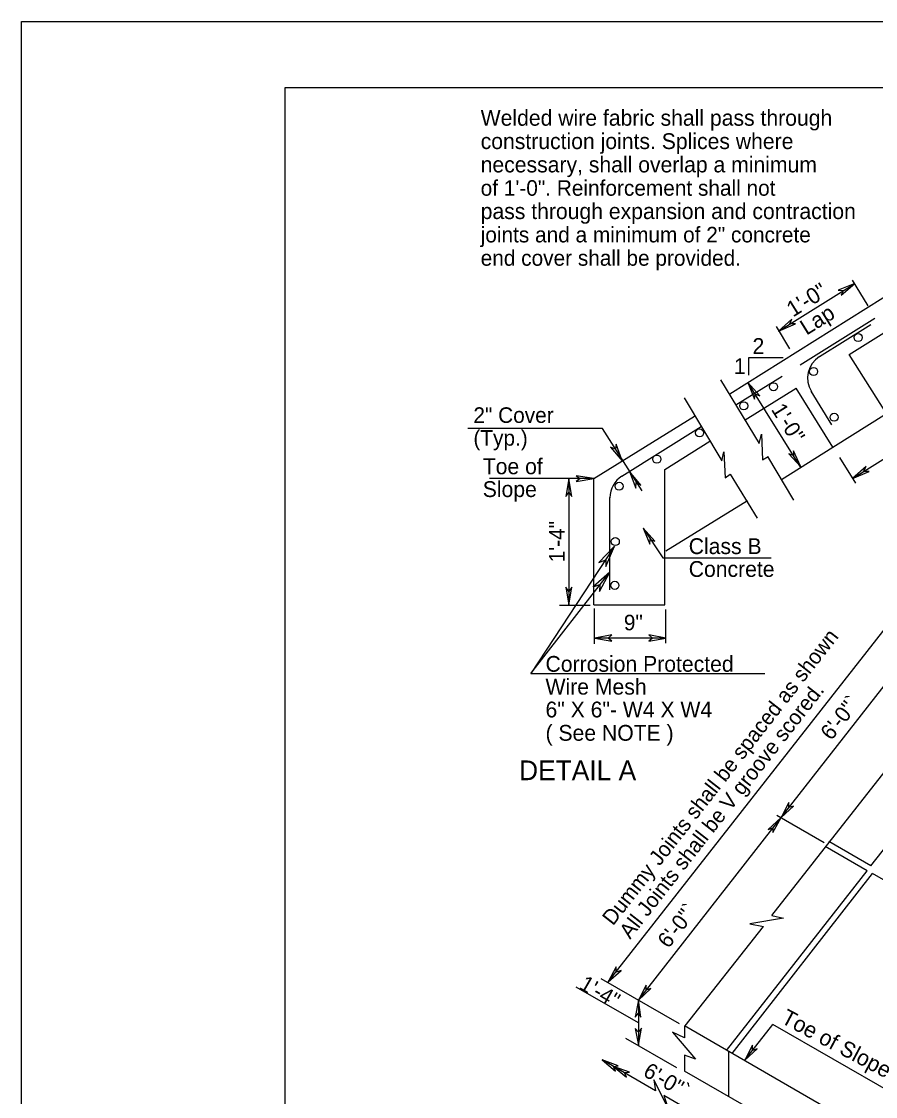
# Model space of a CAD drawing. Extents: x 500003.54 to 500006.49, y 499999.96 to 500001.79.
# Drawn here: x 500003.536 to 500004.076, y 500001.112 to 500001.792 of the extents above; entities that cross this region are included whole.
import ezdxf

# ---------------------------------------------------------------- set-up
doc = ezdxf.new("R2010")
doc.units = 0
for name, color, linetype in [('1', 7, 'Continuous'), ('17', 7, 'Continuous'), ('41', 7, 'Continuous')]:
    doc.layers.add(name, color=color, linetype=linetype)

msp = doc.modelspace()

# ---------------------------------------------------------------- linework, layer by layer
at = {"layer": '1'}
for p, q in [((500003.5357, 500001.79167), (500006.49403, 500001.79167)), ((500003.70237, 500000), (500003.70237, 500001.75)), ((500003.70237, 500001.75), (500006.45237, 500001.75)), ((500003.98354, 500001.5561), (500004.09377, 500001.62533)), ((500004.01438, 500001.5958), (500004.0626, 500001.62598)), ((500004.07113, 500001.61188), (500004.06129, 500001.62795)), ((500004.05899, 500001.58104), (500004.10329, 500001.6086)), ((500004.02815, 500001.57448), (500004.0754, 500001.604)), ((500004.02159, 500001.58465), (500004.01306, 500001.59875)), ((500004.04029, 500001.57972), (500004.07277, 500001.60007)), ((500004.08262, 500001.54364), (500004.05899, 500001.58104)), ((500003.99567, 500001.56791), (500003.99567, 500001.57907)), ((500003.99567, 500001.57907), (500004.01733, 500001.57907)), ((500003.97763, 500001.56496), (500004.00224, 500001.52461)), ((500003.98747, 500001.54921), (500004.01667, 500001.56726)), ((500004.02848, 500001.50951), (500003.99502, 500001.56332)), ((500003.99338, 500001.5397), (500004.02553, 500001.55971)), ((500004.04882, 500001.52231), (500004.02553, 500001.55971)), ((500004.04817, 500001.53642), (500004.03504, 500001.55774)), ((500003.95466, 500001.55348), (500003.97861, 500001.51378)), ((500003.89758, 500001.50262), (500003.96123, 500001.54199)), ((500004.04882, 500001.52231), (500004.08262, 500001.54364)), ((500003.90315, 500001.53412), (500003.81785, 500001.53412)), ((500003.92809, 500001.49475), (500003.90315, 500001.53412)), ((500003.91529, 500001.50394), (500003.96549, 500001.53543)), ((500003.94252, 500001.5082), (500003.97107, 500001.52625)), ((500004.01634, 500001.50197), (500004.04882, 500001.52231)), ((500004.06129, 500001.50262), (500004.09476, 500001.52362)), ((500004.00749, 500001.5164), (500004.02389, 500001.48885)), ((500004.06326, 500001.49967), (500004.05309, 500001.51575)), ((500003.94252, 500001.42257), (500003.94252, 500001.5082)), ((500003.89758, 500001.50262), (500003.83163, 500001.50262)), ((500003.88183, 500001.5023), (500003.88183, 500001.42257)), ((500003.89758, 500001.42257), (500003.89758, 500001.50262)), ((500003.98386, 500001.50525), (500004.00092, 500001.47736)), ((500003.90775, 500001.43209), (500003.90775, 500001.49049)), ((500003.94318, 500001.45669), (500003.99469, 500001.48852)), ((500003.90676, 500001.18406), (500004.13609, 500001.47703)), ((500003.92875, 500001.47113), (500003.94121, 500001.45243)), ((500003.9107, 500001.45965), (500003.85788, 500001.37927)), ((500003.94121, 500001.45243), (500004.00978, 500001.45243)), ((500003.85788, 500001.37927), (500003.90775, 500001.44324)), ((500003.89528, 500001.42224), (500003.87592, 500001.42224)), ((500003.89758, 500001.42257), (500003.94252, 500001.42257)), ((500003.89791, 500001.42028), (500003.89791, 500001.39797)), ((500003.94285, 500001.41962), (500003.94285, 500001.39829)), ((500004.01602, 500001.28806), (500004.10854, 500001.4065)), ((500003.94285, 500001.40157), (500003.89823, 500001.40157)), ((500003.85788, 500001.37927), (500004.00585, 500001.37927)), ((500004.07277, 500001.25755), (500004.163, 500001.37238)), ((500004.01011, 500001.22605), (500004.09607, 500001.33563)), ((500004.04325, 500001.27198), (500004.01339, 500001.28937)), ((500003.92579, 500001.17257), (500004.01602, 500001.28806)), ((500004.07048, 500001.25427), (500004.0439, 500001.26969)), ((500004.07277, 500001.25755), (500004.0462, 500001.27297)), ((500003.98157, 500001.14075), (500004.07048, 500001.25427)), ((500003.98518, 500001.13878), (500004.07376, 500001.25262)), ((500004.1771, 500001.19291), (500004.07376, 500001.25262)), ((500003.95532, 500001.15617), (500004.00486, 500001.21916)), ((500003.92579, 500001.15814), (500003.88642, 500001.18077)), ((500003.95171, 500001.15748), (500003.90217, 500001.18602)), ((500003.92579, 500001.17257), (500003.92579, 500001.14403)), ((500004.08852, 500001.07907), (500003.95499, 500001.15617)), ((500003.95499, 500001.15617), (500003.95499, 500001.14862)), ((500003.99305, 500001.13451), (500004.01077, 500001.15715)), ((500004.08721, 500001.11319), (500004.01077, 500001.15715)), ((500003.95007, 500001.12959), (500003.91792, 500001.14829)), ((500003.98288, 500001.14042), (500003.98288, 500001.11188)), ((500003.93662, 500001.11516), (500003.90283, 500001.13484)), ((500003.95499, 500001.1378), (500003.95499, 500001.12762)), ((500004.08852, 500001.05085), (500003.95499, 500001.12762)), ((500004.06785, 500001.03937), (500003.94187, 500001.1122))]:
    msp.add_line(p, q, dxfattribs=at)
for points in [[(500004.0626, 500001.62598), (500004.0521, 500001.62172), (500004.05539, 500001.62139), (500004.05407, 500001.61844)], [(500004.01438, 500001.5958), (500004.0252, 500001.60039), (500004.02159, 500001.60039), (500004.02291, 500001.60335)], [(500003.99502, 500001.56332), (500003.99928, 500001.55282), (500003.99961, 500001.5561), (500004.00256, 500001.55479)], [(500003.91562, 500001.51378), (500003.91169, 500001.52428), (500003.91136, 500001.521), (500003.90808, 500001.52231)], [(500004.02848, 500001.50984), (500004.02389, 500001.52001), (500004.02389, 500001.51706), (500004.02094, 500001.51804)], [(500003.92022, 500001.50689), (500003.92415, 500001.49639), (500003.92448, 500001.5), (500003.92743, 500001.49836)], [(500004.06129, 500001.50262), (500004.07179, 500001.50689), (500004.06818, 500001.50689), (500004.06982, 500001.51017)], [(500003.88183, 500001.5023), (500003.87986, 500001.49114), (500003.88183, 500001.49377), (500003.8838, 500001.49114)], [(500003.89758, 500001.50262), (500003.88642, 500001.50427), (500003.88905, 500001.50262), (500003.88642, 500001.50066)], [(500003.92875, 500001.47113), (500003.93301, 500001.46096), (500003.93334, 500001.46391), (500003.93629, 500001.46293)], [(500003.9107, 500001.45965), (500003.90086, 500001.44948), (500003.90512, 500001.45112), (500003.90512, 500001.44685)], [(500003.90775, 500001.44324), (500003.89725, 500001.43406), (500003.90151, 500001.43537), (500003.90119, 500001.4311)], [(500003.88183, 500001.42257), (500003.8838, 500001.43373), (500003.88183, 500001.4311), (500003.87986, 500001.43373)], [(500003.89823, 500001.40157), (500003.90906, 500001.39961), (500003.90676, 500001.40157), (500003.90906, 500001.40354)], [(500003.94318, 500001.40157), (500003.93235, 500001.40354), (500003.93465, 500001.40157), (500003.93235, 500001.39961)], [(500004.01602, 500001.28806), (500004.02389, 500001.29528), (500004.02094, 500001.29429), (500004.02094, 500001.29757)], [(500004.01602, 500001.28806), (500004.00781, 500001.28051), (500004.01077, 500001.2815), (500004.01077, 500001.27854)], [(500003.90676, 500001.18406), (500003.91497, 500001.19127), (500003.91169, 500001.19029), (500003.91169, 500001.19357)], [(500003.92579, 500001.17257), (500003.93367, 500001.17979), (500003.93071, 500001.17881), (500003.93071, 500001.18209)], [(500003.92579, 500001.17257), (500003.92382, 500001.16175), (500003.92579, 500001.16437), (500003.92743, 500001.16175)], [(500003.92579, 500001.14403), (500003.92776, 500001.15486), (500003.92579, 500001.15223), (500003.92382, 500001.15453)], [(500003.99305, 500001.13451), (500004.00092, 500001.14173), (500003.99797, 500001.14075), (500003.99797, 500001.14403)], [(500003.90283, 500001.13484), (500003.91136, 500001.12762), (500003.91004, 500001.13058), (500003.913, 500001.13091)], [(500003.91004, 500001.13058), (500003.91825, 500001.12369), (500003.91693, 500001.12664), (500003.92022, 500001.12697)]]:
    msp.add_lwpolyline(points, close=True, dxfattribs=at)
for points in [[(500004.00224, 500001.52461), (500004.00355, 500001.53051), (500004.0042, 500001.51444), (500004.00781, 500001.5164)], [(500003.97861, 500001.51378), (500003.97993, 500001.51936), (500003.98058, 500001.50295), (500003.98386, 500001.50525)], [(500004.01011, 500001.22605), (500004.01766, 500001.22441), (500003.99633, 500001.2208), (500004.00486, 500001.21916)], [(500003.95499, 500001.14862), (500003.94745, 500001.15223), (500003.96188, 500001.13517), (500003.95499, 500001.1378)], [(500003.94187, 500001.1122), (500003.94449, 500001.10466), (500003.93564, 500001.12205), (500003.93662, 500001.11516)]]:
    msp.add_lwpolyline(points, dxfattribs=at)
for centre in [(500004.06476, 500001.5917), (500004.03655, 500001.57023), (500004.01123, 500001.56059), (500003.99243, 500001.54852), (500004.04957, 500001.54129), (500003.96446, 500001.5314), (500003.93746, 500001.51476), (500003.91359, 500001.49763), (500003.91118, 500001.46266), (500003.91094, 500001.43493)]:
    msp.add_circle(centre, 0.00256, dxfattribs=at)
for centre, start, end in [((500004.04874, 500001.56607), 122.02173, 211.99778), ((500003.92379, 500001.49041), 121.97189, 180)]:
    msp.add_arc(centre, 0.01601, start, end, dxfattribs=at)
at = {"layer": '41'}
msp.add_lwpolyline([(500003.5357, 500001.79167), (500006.49403, 500001.79167), (500006.49403, 499999.95833), (500003.5357, 499999.95833)], close=True, dxfattribs=at)

# ---------------------------------------------------------------- texts
at = {"layer": '1'}
for s, height, rotation, p in [('1\'-0"', 0.010004, 31.99186, (500004.02356, 500001.60433)), ('Lap', 0.010004, 31.99186, (500004.03209, 500001.59285)), ('6\'-0"`', 0.009843, 52.00013, (500004.04784, 500001.33629)), ('6\'-0"`', 0.009843, 52.00013, (500003.94482, 500001.20472)), ('1\'-4"', 0.009843, 330.00605, (500003.88773, 500001.18012)), ('Toe of Slope', 0.010002, 332, (500004.01536, 500001.15846)), ('6\'-0"`', 0.009843, 330.0074, (500003.92809, 500001.125))]:
    msp.add_text(s, height=height, rotation=rotation, dxfattribs=at).set_placement(p)
for s, height, p in [('2', 0.01, (500003.99797, 500001.58136)), ('1', 0.01, (500003.98616, 500001.56857)), ('DETAIL A', 0.012461, (500003.85033, 500001.31168))]:
    msp.add_text(s, height=height, dxfattribs=at).set_placement(p)
at = {"layer": '17'}
for s, height, p in [('Welded wire fabric shall pass through ', 0.0100039, (500003.82606, 500001.72572)), ('construction joints. Splices where ', 0.0100039, (500003.82606, 500001.71096)), ('necessary, shall overlap a minimum ', 0.0100039, (500003.82606, 500001.69619)), ('of 1\'-0". Reinforcement shall not ', 0.0098425, (500003.82606, 500001.68143)), ('pass through expansion and contraction ', 0.0100039, (500003.82606, 500001.66667)), ('joints and a minimum of 2" concrete', 0.0098425, (500003.82606, 500001.6519)), ('end cover shall be provided.', 0.0098425, (500003.82606, 500001.63714)), ('2" Cover', 0.009843, (500003.82146, 500001.53773)), ('(Typ.)', 0.009843, (500003.82146, 500001.52329)), ('Toe of ', 0.010004, (500003.82737, 500001.50525)), ('Slope', 0.010004, (500003.82737, 500001.49081)), ('Class B', 0.010004, (500003.95762, 500001.45472)), ('Concrete', 0.010004, (500003.95762, 500001.44029)), ('9"', 0.009843, (500003.91661, 500001.4065)), ('Corrosion Protected', 0.0100039, (500003.86707, 500001.38025)), ('Wire Mesh ', 0.010004, (500003.86707, 500001.36581)), ('6" X 6"- W4 X W4', 0.0100039, (500003.86707, 500001.35138)), ('( See NOTE )', 0.0100039, (500003.86707, 500001.33661))]:
    msp.add_text(s, height=height, dxfattribs=at).set_placement(p)
for s, height, rotation, p in [('1\'-0"', 0.009843, 302.00263, (500004.00945, 500001.54626)), ('1\'-4"', 0.009843, 90, (500003.8792, 500001.44948)), ('Dummy Joints shall be spaced as shown', 0.009628, 52.00013, (500003.90972, 500001.21916)), ('All Joints shall be V groove scored.', 0.009628, 52.00013, (500003.92054, 500001.21063))]:
    msp.add_text(s, height=height, rotation=rotation, dxfattribs=at).set_placement(p)

doc.saveas('drawing.dxf')
